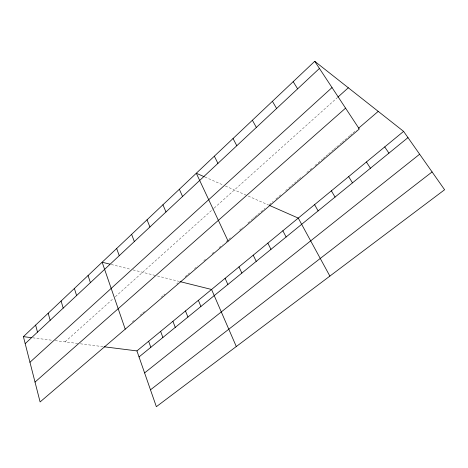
<?xml version="1.0" encoding="UTF-8"?>
<svg xmlns="http://www.w3.org/2000/svg" width="468" height="468" viewBox="0 0 468 468"><rect width="100%" height="100%" fill="white"/><g stroke="black" fill="none" stroke-linecap="round" stroke-linejoin="round"><path stroke-width="0.35" stroke-dasharray="2.34 1.75" d="M65.023 341.874L113.238 298.625M115.333 296.747L213.665 208.547M214.198 208.073L337.463 97.514M132.409 321.861L134.585 319.995M140.026 315.338L142.167 313.507M142.699 313.045L144.84 311.214M161.091 297.297L163.285 295.419M163.835 294.951L164.935 294.009M176.845 283.813L177.928 282.888M185.1 276.746L187.317 274.845M187.873 274.371L189.54 272.943M194.518 268.679L197.806 265.865M203.837 260.699L205.481 259.29M212.016 253.697L214.186 251.842M219.065 247.666L222.318 244.875M226.079 241.658L228.232 239.815M228.77 239.353L231.455 237.054M239.581 230.098L242.892 227.261M247.87 223.002L252.843 218.743M253.393 218.269L254.487 217.333M255.037 216.859L257.23 214.982M257.78 214.514L264.917 208.406M269.305 204.651L273.113 201.386M275.839 199.052L281.83 193.922M285.638 190.657L291.073 186.007M291.617 185.539L293.793 183.678M294.337 183.21L296.513 181.35M297.051 180.888L298.683 179.49M299.227 179.022L302.492 176.231M306.838 172.511L312.811 167.392M314.987 165.532L322.592 159.015M323.136 158.553L325.313 156.686M325.857 156.224L328.033 154.358M328.577 153.896L333.473 149.701M334.017 149.239L336.194 147.373M336.738 146.911L341.634 142.717M342.178 142.249L344.36 140.382M344.904 139.914L349.812 135.714M350.356 135.246L352.539 133.38M353.083 132.912L356.353 130.11M32.76 337.82L51.661 340.195M55.177 340.64L78.285 343.541M80.414 343.81L103.399 346.7M111.273 264.496L129.659 269.071M133.064 269.919L155.405 275.488M157.453 275.997L179.548 281.496M204.92 177.027L222.236 184.649M225.43 186.053L246.326 195.244M248.239 196.086L268.755 205.113"/><path stroke-width="0.7" d="M314.736 61.308L359.307 129.004L40.102 401.942L23.4 336.644L314.736 61.308L403.597 131.385L444.6 189.745L156.359 406.692L136.931 350.912L104.124 346.788M25.19 343.647L319.433 68.445M29.952 362.267L332.028 87.574M338.001 97.028L348.309 87.785M35.018 382.081L345.571 108.143M358.535 128.244L378.232 111.378M136.931 350.912L403.597 131.385M139.031 356.932L407.979 137.615M144.589 372.908L419.644 154.224M150.48 389.821L432.087 171.937M23.4 336.644L31.321 337.644M109.869 264.145L102.153 262.22L125.225 329.156M180.239 281.672L211.565 289.476L236.293 346.525M204.259 176.734L196.303 173.236L228.121 241.178M269.398 205.393L298.268 218.1L329.876 276.097M384.731 146.917L388.926 153.153M366.421 161.986L370.44 168.228M293.184 81.672L297.63 88.838M348.642 176.623L352.492 182.865M331.373 190.845L335.059 197.081M272.417 101.304L276.617 108.488M314.584 204.662L318.123 210.892M252.375 120.241L256.359 127.442M282.853 230.782L286.112 236.995M233.035 138.522L236.802 145.729M267.848 243.138L270.972 249.339M214.356 156.177L217.924 163.385M253.229 255.171L256.23 261.36M238.984 266.9L241.868 273.072M225.102 278.325L227.869 284.486M179.355 189.259L182.555 196.466M162.94 204.773L165.976 211.969M198.356 300.345L200.918 306.47M185.474 310.951L187.931 317.052M147.034 219.802L149.918 226.992M172.903 321.3L175.266 327.384M131.613 234.374L134.351 241.552M160.623 331.402L162.899 337.469M116.661 248.508L119.252 255.668M148.637 341.271L150.819 347.32M88.066 275.535L90.4 282.654M74.389 288.464L76.6 295.56M61.097 301.023L63.198 308.102M48.181 313.227L50.17 320.282M35.621 325.102L37.504 332.128"/></g></svg>
